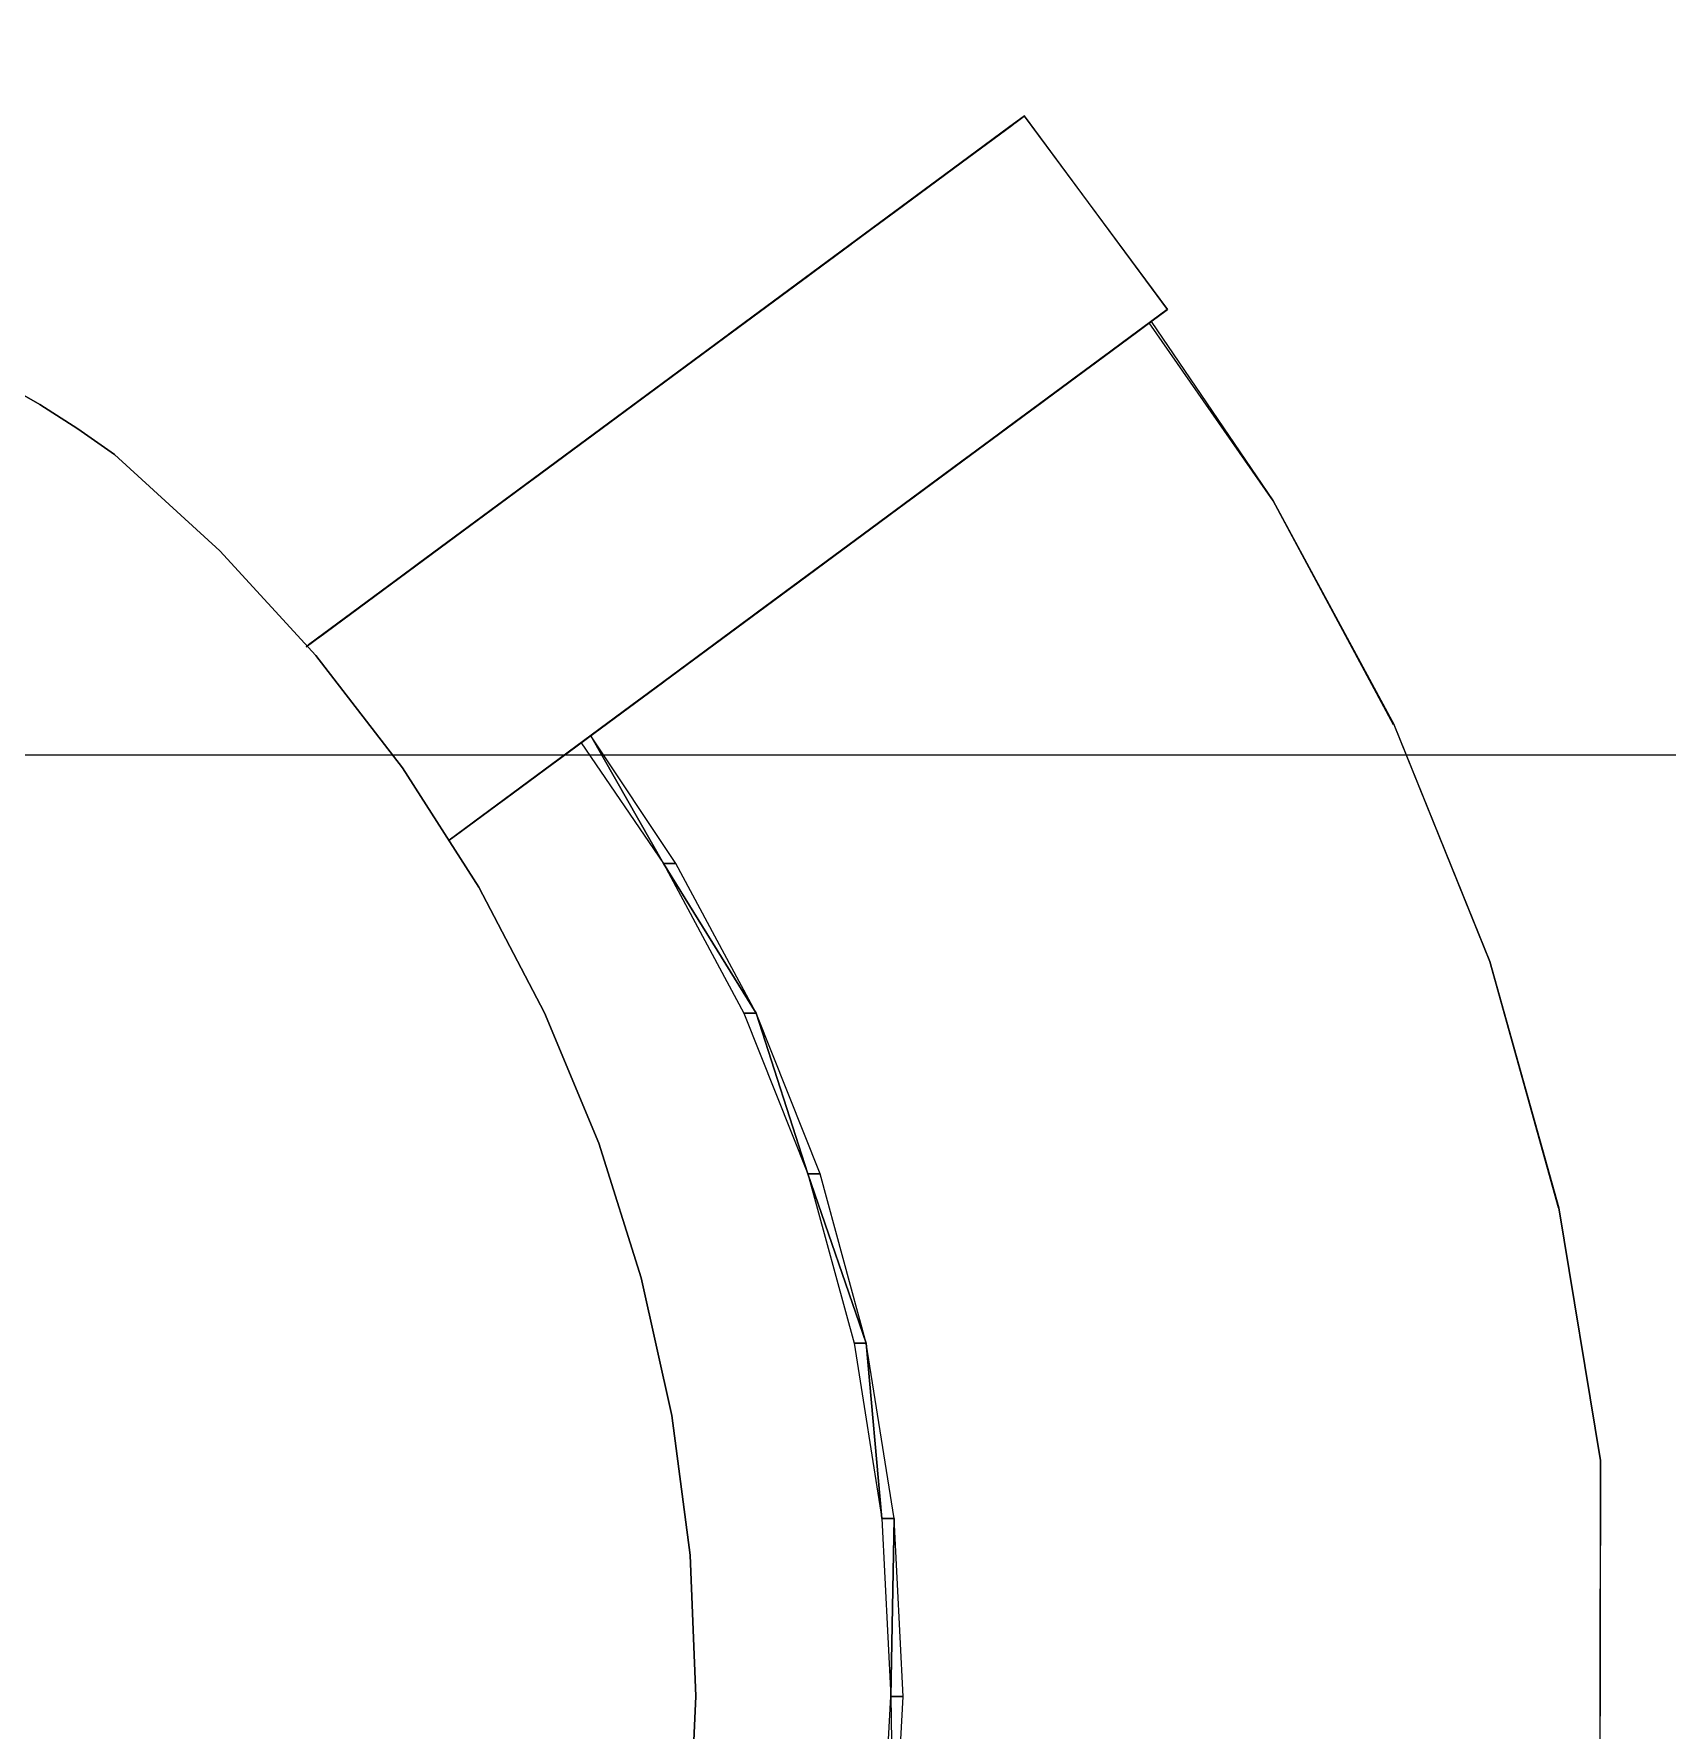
# Model space of a CAD drawing. Extents: x -566 to 72611, y -487 to 32334.
# Drawn here: x 59.78 to 67.43, y 100.57 to 108.52 of the extents above; entities that cross this region are included whole.
import ezdxf

# ---------------------------------------------------------------- set-up
doc = ezdxf.new("R2010")
doc.units = 0
doc.header["$LTSCALE"] = 0.5
doc.header["$MEASUREMENT"] = 0
doc.layers.add('floor', color=7, linetype='CONTINUOUS', lineweight=5, true_color=0xcfcfcf)
doc.layers.add('layout', color=7, linetype='CONTINUOUS', lineweight=5, true_color=0xcfcfcf)

msp = doc.modelspace()

# ---------------------------------------------------------------- hatches: boundary and pattern name
at = {"layer": 'floor'}
h = msp.add_hatch(dxfattribs=at)
h.set_pattern_fill('ANSI37', color=256, scale=100, angle=45)
h.set_pattern_definition([(90, (243.028, 267.632), (-12.5, 9e-16), []), (180, (243.028, 267.632), (-9e-16, -12.5), [])])
h.paths.add_polyline_path([(253.46925, 349.5), (154.11744, 349.5), (154.11744, 348.5), (101.14781, 348.5), (101.14781, 349.5), (0, 349.5), (0, 344.5), (36, 344.5, -0.338357), (0, 308.66941), (0, 308.5), (0, 173.75), (253.46925, 173.75)])
h.paths.add_polyline_path([(36, 344.5), (0, 344.5), (0, 308.66941, 0.338357)], flags=17)
h.paths.add_polyline_path([(253.46925, 173.75), (0, 173.75), (0, 173.74997), (0, 169.75), (253.46925, 169.75)])
h.paths.add_polyline_path([(253.46925, 169.75), (0, 169.75), (0, 149.21137), (36, 149.21137, -0.338357), (0, 113.38078), (0, 113.21137), (0, 29.94998), (0, -5), (253.46925, -5)])
h.paths.add_polyline_path([(36, 149.21137), (0, 149.21137), (0, 113.38078, 0.338357)], flags=17)
h.paths.add_polyline_path([(575.25, 169.75), (510, 169.75), (474.75, 169.75), (327.5, 169.75), (285.46925, 169.75), (285.46925, 165.75), (253.46925, 165.75), (253.46925, -5), (263.99725, -5), (263.99725, 95.99051), (287, 95.99051), (287, 97.5), (292, 97.5), (292, -5), (341.25, -5), (341.25, 13.02988), (341.25012, 15.02988), (346.24839, 15.02988, 0.3610852), (374.08728, 41.24999), (346.25012, 41.24999), (346.25012, 42.99999), (341.25, 42.99999), (341.25, 44.99999), (341.25, 97.5), (357.75, 97.5), (405.75, 97.5), (575.25, 97.5)])

# ---------------------------------------------------------------- linework, layer by layer
at = {"layer": 'layout'}
for points in [[(64.42255, 108.1314, 72.59648), (64.42255, 108.1314, 72.59648), (64.34857, 108.07676, 72.37704), (63.59715, 107.52131, 72.38062)], [(63.66942, 107.57473, 72.5155), (63.66942, 107.57473, 72.5155), (64.42255, 108.1314, 72.59648), (63.59715, 107.52131, 72.38062)], [(63.74365, 107.62968, 72.6489), (63.74365, 107.62968, 72.6489), (64.42255, 108.1314, 72.59648), (63.66942, 107.57473, 72.5155)], [(64.42157, 108.13061, 72.63659), (64.42157, 108.13061, 72.63659), (64.42255, 108.1314, 72.59648), (63.74365, 107.62968, 72.6489)], [(64.4168, 108.1272, 72.67633), (64.4168, 108.1272, 72.67633), (64.42157, 108.13061, 72.63659), (63.74365, 107.62968, 72.6489)], [(63.81995, 107.68602, 72.78078), (63.81995, 107.68602, 72.78078), (64.4168, 108.1272, 72.67633), (63.74365, 107.62968, 72.6489)], [(64.40848, 108.12106, 72.71526), (64.40848, 108.12106, 72.71526), (64.4168, 108.1272, 72.67633), (63.81995, 107.68602, 72.78078)], [(64.39662, 108.1123, 72.75291), (64.39662, 108.1123, 72.75291), (64.40848, 108.12106, 72.71526), (63.81995, 107.68602, 72.78078)], [(64.38146, 108.10104, 72.78886), (64.38146, 108.10104, 72.78886), (64.39662, 108.1123, 72.75291), (63.81995, 107.68602, 72.78078)], [(64.42255, 108.1314, 72.59648), (64.42255, 108.1314, 72.59648), (64.42157, 108.13061, 72.63659), (65.0922, 107.22518, 72.59648)], [(64.34857, 108.07676, 72.37704), (64.34857, 108.07676, 72.37704), (64.27703, 108.02383, 72.15659), (63.52684, 107.46935, 72.2443)], [(63.59715, 107.52131, 72.38062), (63.59715, 107.52131, 72.38062), (64.34857, 108.07676, 72.37704), (63.52684, 107.46935, 72.2443)], [(63.84184, 107.70214, 72.81432), (63.84184, 107.70214, 72.81432), (64.38146, 108.10104, 72.78886), (63.81995, 107.68602, 72.78078)], [(64.36299, 108.08735, 72.82268), (64.36299, 108.08735, 72.82268), (64.38146, 108.10104, 72.78886), (63.84184, 107.70214, 72.81432)], [(63.86629, 107.72033, 72.84523), (63.86629, 107.72033, 72.84523), (64.36299, 108.08735, 72.82268), (63.84184, 107.70214, 72.81432)], [(64.34147, 108.07147, 72.85397), (64.34147, 108.07147, 72.85397), (64.36299, 108.08735, 72.82268), (63.86629, 107.72033, 72.84523)], [(63.89332, 107.74023, 72.87322), (63.89332, 107.74023, 72.87322), (64.34147, 108.07147, 72.85397), (63.86629, 107.72033, 72.84523)], [(64.31726, 108.05358, 72.88239), (64.31726, 108.05358, 72.88239), (64.34147, 108.07147, 72.85397), (63.89332, 107.74023, 72.87322)], [(63.92254, 107.76183, 72.89803), (63.92254, 107.76183, 72.89803), (64.31726, 108.05358, 72.88239), (63.89332, 107.74023, 72.87322)], [(64.29061, 108.03387, 72.9076), (64.29061, 108.03387, 72.9076), (64.31726, 108.05358, 72.88239), (63.92254, 107.76183, 72.89803)], [(63.9536, 107.78477, 72.91943), (63.9536, 107.78477, 72.91943), (64.29061, 108.03387, 72.9076), (63.92254, 107.76183, 72.89803)], [(64.26175, 108.01251, 72.92931), (64.26175, 108.01251, 72.92931), (64.29061, 108.03387, 72.9076), (63.9536, 107.78477, 72.91943)], [(64.2077, 107.9726, 71.93513), (64.2077, 107.9726, 71.93513), (64.14057, 107.92301, 71.71272), (63.32814, 107.32253, 71.82712)], [(63.39234, 107.36999, 71.96751), (63.39234, 107.36999, 71.96751), (64.2077, 107.9726, 71.93513), (63.32814, 107.32253, 71.82712)], [(64.27703, 108.02383, 72.15659), (64.27703, 108.02383, 72.15659), (64.2077, 107.9726, 71.93513), (63.39234, 107.36999, 71.96751)], [(63.39234, 107.36999, 71.96751), (63.39234, 107.36999, 71.96751), (64.27703, 108.02383, 72.15659), (63.45849, 107.41891, 72.10658)], [(63.52684, 107.46935, 72.2443), (63.52684, 107.46935, 72.2443), (64.27703, 108.02383, 72.15659), (63.45849, 107.41891, 72.10658)], [(63.98625, 107.80899, 72.93721), (63.98625, 107.80899, 72.93721), (64.26175, 108.01251, 72.92931), (63.9536, 107.78477, 72.91943)], [(64.2434, 107.999, 72.93999), (64.2434, 107.999, 72.93999), (64.26175, 108.01251, 72.92931), (63.98625, 107.80899, 72.93721)], [(64.02037, 107.83411, 72.95121), (64.02037, 107.83411, 72.95121), (64.2434, 107.999, 72.93999), (63.98625, 107.80899, 72.93721)], [(64.19889, 107.96609, 72.96123), (64.19889, 107.96609, 72.96123), (64.2434, 107.999, 72.93999), (64.02037, 107.83411, 72.95121)], [(64.05534, 107.86003, 72.96131), (64.05534, 107.86003, 72.96131), (64.19889, 107.96609, 72.96123), (64.02037, 107.83411, 72.95121)], [(64.16319, 107.93968, 72.96735), (64.16319, 107.93968, 72.96735), (64.19889, 107.96609, 72.96123), (64.05534, 107.86003, 72.96131)], [(64.07588, 107.87518, 71.48937), (64.07588, 107.87518, 71.48937), (64.0134, 107.829, 71.26513), (63.14826, 107.18959, 71.39848)], [(63.2061, 107.23236, 71.54256), (63.2061, 107.23236, 71.54256), (64.07588, 107.87518, 71.48937), (63.14826, 107.18959, 71.39848)], [(64.14057, 107.92301, 71.71272), (64.14057, 107.92301, 71.71272), (64.07588, 107.87518, 71.48937), (63.2061, 107.23236, 71.54256)], [(63.26602, 107.27666, 71.68546), (63.26602, 107.27666, 71.68546), (64.14057, 107.92301, 71.71272), (63.2061, 107.23236, 71.54256)], [(63.32814, 107.32253, 71.82712), (63.32814, 107.32253, 71.82712), (64.14057, 107.92301, 71.71272), (63.26602, 107.27666, 71.68546)], [(64.09104, 107.88638, 72.96739), (64.09104, 107.88638, 72.96739), (64.16319, 107.93968, 72.96735), (64.05534, 107.86003, 72.96131)], [(64.12712, 107.91303, 72.96942), (64.12712, 107.91303, 72.96942), (64.16319, 107.93968, 72.96735), (64.09104, 107.88638, 72.96739)], [(64.0134, 107.829, 71.26513), (64.0134, 107.829, 71.26513), (63.95323, 107.78459, 71.04002), (63.03895, 107.10885, 71.10691)], [(63.0925, 107.1484, 71.25325), (63.0925, 107.1484, 71.25325), (64.0134, 107.829, 71.26513), (63.03895, 107.10885, 71.10691)], [(63.14826, 107.18959, 71.39848), (63.14826, 107.18959, 71.39848), (64.0134, 107.829, 71.26513), (63.0925, 107.1484, 71.25325)], [(63.89552, 107.74187, 70.81409), (63.89552, 107.74187, 70.81409), (63.84, 107.70086, 70.58736), (62.92461, 107.02427, 70.62846)], [(62.9805, 107.06565, 70.8681), (62.9805, 107.06565, 70.8681), (63.89552, 107.74187, 70.81409), (62.92461, 107.02427, 70.62846)], [(63.95323, 107.78459, 71.04002), (63.95323, 107.78459, 71.04002), (63.89552, 107.74187, 70.81409), (62.9805, 107.06565, 70.8681)], [(63.03895, 107.10885, 71.10691), (63.03895, 107.10885, 71.10691), (63.95323, 107.78459, 71.04002), (62.9805, 107.06565, 70.8681)], [(63.78693, 107.66156, 70.35986), (63.78693, 107.66156, 70.35986), (63.73582, 107.62384, 70.13046), (62.82813, 106.95296, 70.18851)], [(62.8713, 106.98491, 70.38914), (62.8713, 106.98491, 70.38914), (63.78693, 107.66156, 70.35986), (62.82813, 106.95296, 70.18851)], [(63.84, 107.70086, 70.58736), (63.84, 107.70086, 70.58736), (63.78693, 107.66156, 70.35986), (62.8713, 106.98491, 70.38914)], [(62.92461, 107.02427, 70.62846), (62.92461, 107.02427, 70.62846), (63.84, 107.70086, 70.58736), (62.8713, 106.98491, 70.38914)], [(63.65194, 107.5619, 69.73877), (63.65194, 107.5619, 69.73877), (63.61073, 107.53141, 69.54211), (62.70231, 106.85999, 69.58891)], [(62.74364, 106.8906, 69.78893), (62.74364, 106.8906, 69.78893), (63.65194, 107.5619, 69.73877), (62.70231, 106.85999, 69.58891)], [(63.69376, 107.59274, 69.93528), (63.69376, 107.59274, 69.93528), (63.65194, 107.5619, 69.73877), (62.74364, 106.8906, 69.78893)], [(62.78558, 106.92157, 69.9888), (62.78558, 106.92157, 69.9888), (63.69376, 107.59274, 69.93528), (62.74364, 106.8906, 69.78893)], [(63.73582, 107.62384, 70.13046), (63.73582, 107.62384, 70.13046), (63.69376, 107.59274, 69.93528), (62.78558, 106.92157, 69.9888)], [(62.82813, 106.95296, 70.18851), (62.82813, 106.95296, 70.18851), (63.73582, 107.62384, 70.13046), (62.78558, 106.92157, 69.9888)], [(63.57001, 107.50129, 69.34529), (63.57001, 107.50129, 69.34529), (63.52978, 107.4716, 69.14833), (62.62111, 106.8, 69.18842)], [(62.66147, 106.82981, 69.38874), (62.66147, 106.82981, 69.38874), (63.57001, 107.50129, 69.34529), (62.62111, 106.8, 69.18842)], [(63.61073, 107.53141, 69.54211), (63.61073, 107.53141, 69.54211), (63.57001, 107.50129, 69.34529), (62.66147, 106.82981, 69.38874)], [(62.70231, 106.85999, 69.58891), (62.70231, 106.85999, 69.58891), (63.61073, 107.53141, 69.54211), (62.66147, 106.82981, 69.38874)], [(63.45103, 107.41337, 68.75396), (63.45103, 107.41337, 68.75396), (63.41239, 107.38484, 68.55656), (62.50348, 106.71305, 68.58656)], [(62.54212, 106.74165, 68.78733), (62.54212, 106.74165, 68.78733), (63.45103, 107.41337, 68.75396), (62.50348, 106.71305, 68.58656)], [(62.60901, 106.79106, 43.07053), (62.60901, 106.79106, 43.07053), (62.52916, 106.73204, 43.59907), (63.48771, 107.44051, 43.25198)], [(63.40774, 107.38137, 43.78164), (63.40774, 107.38137, 43.78164), (63.48771, 107.44051, 43.25198), (62.52916, 106.73204, 43.59907)], [(63.49016, 107.44228, 68.95122), (63.49016, 107.44228, 68.95122), (63.45103, 107.41337, 68.75396), (62.54212, 106.74165, 68.78733)], [(62.58137, 106.77061, 68.98795), (62.58137, 106.77061, 68.98795), (63.49016, 107.44228, 68.95122), (62.54212, 106.74165, 68.78733)], [(63.52978, 107.4716, 69.14833), (63.52978, 107.4716, 69.14833), (63.49016, 107.44228, 68.95122), (62.58137, 106.77061, 68.98795)], [(62.62111, 106.8, 69.18842), (62.62111, 106.8, 69.18842), (63.52978, 107.4716, 69.14833), (62.58137, 106.77061, 68.98795)], [(62.36653, 106.61187, 44.65444), (62.36653, 106.61187, 44.65444), (63.32655, 107.32138, 44.31168), (62.44833, 106.67229, 44.12686)], [(63.2445, 107.26072, 44.84151), (63.2445, 107.26072, 44.84151), (63.32655, 107.32138, 44.31168), (62.36653, 106.61187, 44.65444)], [(63.33682, 107.32898, 68.16134), (63.33682, 107.32898, 68.16134), (63.29989, 107.3016, 67.96352), (62.39074, 106.62976, 67.98383)], [(62.42779, 106.65708, 68.18462), (62.42779, 106.65708, 68.18462), (63.33682, 107.32898, 68.16134), (62.39074, 106.62976, 67.98383)], [(63.37436, 107.35667, 68.35902), (63.37436, 107.35667, 68.35902), (63.33682, 107.32898, 68.16134), (62.42779, 106.65708, 68.18462)], [(62.46533, 106.68488, 68.38567), (62.46533, 106.68488, 68.38567), (63.37436, 107.35667, 68.35902), (62.42779, 106.65708, 68.18462)], [(62.44833, 106.67229, 44.12686), (62.44833, 106.67229, 44.12686), (63.40774, 107.38137, 43.78164), (62.52916, 106.73204, 43.59907)], [(63.32655, 107.32138, 44.31168), (63.32655, 107.32138, 44.31168), (63.40774, 107.38137, 43.78164), (62.44833, 106.67229, 44.12686)], [(63.41239, 107.38484, 68.55656), (63.41239, 107.38484, 68.55656), (63.37436, 107.35667, 68.35902), (62.46533, 106.68488, 68.38567)], [(62.50348, 106.71305, 68.58656), (62.50348, 106.71305, 68.58656), (63.41239, 107.38484, 68.55656), (62.46533, 106.68488, 68.38567)], [(63.26333, 107.27465, 67.76514), (63.26333, 107.27465, 67.76514), (63.06903, 107.13106, 66.7021), (62.19631, 106.4861, 66.91998)], [(62.39074, 106.62976, 67.98383), (62.39074, 106.62976, 67.98383), (63.26333, 107.27465, 67.76514), (62.19631, 106.4861, 66.91998)], [(62.28387, 106.55072, 45.18182), (62.28387, 106.55072, 45.18182), (63.2445, 107.26072, 44.84151), (62.36653, 106.61187, 44.65444)], [(63.16135, 107.19926, 45.37113), (63.16135, 107.19926, 45.37113), (63.2445, 107.26072, 44.84151), (62.28387, 106.55072, 45.18182)], [(63.29989, 107.3016, 67.96352), (63.29989, 107.3016, 67.96352), (63.26333, 107.27465, 67.76514), (62.39074, 106.62976, 67.98383)], [(63.06903, 107.13106, 66.7021), (63.06903, 107.13106, 66.7021), (63.26333, 107.27465, 67.76514), (62.50165, 106.71172, 63.59694)], [(62.2001, 106.48878, 45.70898), (62.2001, 106.48878, 45.70898), (63.16135, 107.19926, 45.37113), (62.28387, 106.55072, 45.18182)], [(63.07722, 107.13714, 45.90054), (63.07722, 107.13714, 45.90054), (63.16135, 107.19926, 45.37113), (62.2001, 106.48878, 45.70898)], [(65.01834, 107.17061, 72.37704), (65.01834, 107.17061, 72.37704), (64.1965, 106.56319, 72.2443), (64.94669, 107.11767, 72.15659)], [(64.26681, 106.61516, 72.38062), (64.26681, 106.61516, 72.38062), (64.1965, 106.56319, 72.2443), (65.01834, 107.17061, 72.37704)], [(65.0922, 107.22518, 72.59648), (65.0922, 107.22518, 72.59648), (64.26681, 106.61516, 72.38062), (65.01834, 107.17061, 72.37704)], [(64.33908, 106.66858, 72.5155), (64.33908, 106.66858, 72.5155), (64.26681, 106.61516, 72.38062), (65.0922, 107.22518, 72.59648)], [(64.41342, 106.72346, 72.6489), (64.41342, 106.72346, 72.6489), (64.33908, 106.66858, 72.5155), (65.0922, 107.22518, 72.59648)], [(65.09122, 107.22445, 72.63659), (65.09122, 107.22445, 72.63659), (64.41342, 106.72346, 72.6489), (65.0922, 107.22518, 72.59648)], [(65.08657, 107.22098, 72.67633), (65.08657, 107.22098, 72.67633), (64.41342, 106.72346, 72.6489), (65.09122, 107.22445, 72.63659)], [(64.4896, 106.7798, 72.78078), (64.4896, 106.7798, 72.78078), (64.41342, 106.72346, 72.6489), (65.08657, 107.22098, 72.67633)], [(65.07826, 107.21484, 72.71526), (65.07826, 107.21484, 72.71526), (64.4896, 106.7798, 72.78078), (65.08657, 107.22098, 72.67633)], [(65.0664, 107.20608, 72.75291), (65.0664, 107.20608, 72.75291), (64.4896, 106.7798, 72.78078), (65.07826, 107.21484, 72.71526)], [(65.05124, 107.19482, 72.78886), (65.05124, 107.19482, 72.78886), (64.4896, 106.7798, 72.78078), (65.0664, 107.20608, 72.75291)], [(64.51149, 106.79599, 72.81432), (64.51149, 106.79599, 72.81432), (64.4896, 106.7798, 72.78078), (65.05124, 107.19482, 72.78886)], [(65.03277, 107.18119, 72.82268), (65.03277, 107.18119, 72.82268), (64.51149, 106.79599, 72.81432), (65.05124, 107.19482, 72.78886)], [(64.53607, 106.81412, 72.84523), (64.53607, 106.81412, 72.84523), (64.51149, 106.79599, 72.81432), (65.03277, 107.18119, 72.82268)], [(65.01125, 107.16531, 72.85397), (65.01125, 107.16531, 72.85397), (64.53607, 106.81412, 72.84523), (65.03277, 107.18119, 72.82268)], [(64.56309, 106.83407, 72.87322), (64.56309, 106.83407, 72.87322), (64.53607, 106.81412, 72.84523), (65.01125, 107.16531, 72.85397)], [(64.98704, 107.14742, 72.88239), (64.98704, 107.14742, 72.88239), (64.56309, 106.83407, 72.87322), (65.01125, 107.16531, 72.85397)], [(65.00714, 107.16227, 72.8539), (65.00714, 107.16227, 72.8539), (65.01578, 107.16866, 72.88125), (65.58744, 106.32877, 72.52441)], [(63.06903, 107.13106, 66.7021), (63.06903, 107.13106, 66.7021), (62.50165, 106.71172, 63.59694), (61.62575, 106.06433, 63.79696)], [(62.19631, 106.4861, 66.91998), (62.19631, 106.4861, 66.91998), (63.06903, 107.13106, 66.7021), (61.62575, 106.06433, 63.79696)], [(62.11536, 106.42617, 46.23592), (62.11536, 106.42617, 46.23592), (63.07722, 107.13714, 45.90054), (62.2001, 106.48878, 45.70898)], [(62.99211, 107.07423, 46.42973), (62.99211, 107.07423, 46.42973), (63.07722, 107.13714, 45.90054), (62.11536, 106.42617, 46.23592)], [(64.94669, 107.11767, 72.15659), (64.94669, 107.11767, 72.15659), (64.06211, 106.46377, 71.96751), (64.87735, 107.06638, 71.93513)], [(64.12827, 106.51275, 72.10658), (64.12827, 106.51275, 72.10658), (64.06211, 106.46377, 71.96751), (64.94669, 107.11767, 72.15659)], [(64.1965, 106.56319, 72.2443), (64.1965, 106.56319, 72.2443), (64.12827, 106.51275, 72.10658), (64.94669, 107.11767, 72.15659)], [(64.5922, 106.85561, 72.89803), (64.5922, 106.85561, 72.89803), (64.56309, 106.83407, 72.87322), (64.98704, 107.14742, 72.88239)], [(64.96026, 107.12765, 72.9076), (64.96026, 107.12765, 72.9076), (64.5922, 106.85561, 72.89803), (64.98704, 107.14742, 72.88239)], [(64.62338, 106.87861, 72.91943), (64.62338, 106.87861, 72.91943), (64.5922, 106.85561, 72.89803), (64.96026, 107.12765, 72.9076)], [(64.9314, 107.10635, 72.92931), (64.9314, 107.10635, 72.92931), (64.62338, 106.87861, 72.91943), (64.96026, 107.12765, 72.9076)], [(64.65603, 106.90277, 72.93721), (64.65603, 106.90277, 72.93721), (64.62338, 106.87861, 72.91943), (64.9314, 107.10635, 72.92931)], [(64.91318, 107.09285, 72.93999), (64.91318, 107.09285, 72.93999), (64.65603, 106.90277, 72.93721), (64.9314, 107.10635, 72.92931)], [(64.69002, 106.92796, 72.95121), (64.69002, 106.92796, 72.95121), (64.65603, 106.90277, 72.93721), (64.91318, 107.09285, 72.93999)], [(64.86855, 107.05987, 72.96123), (64.86855, 107.05987, 72.96123), (64.69002, 106.92796, 72.95121), (64.91318, 107.09285, 72.93999)], [(64.91318, 107.09285, 72.93999), (64.91318, 107.09285, 72.93999), (64.90071, 107.08366, 72.94725), (64.86855, 107.05987, 72.96123)], [(61.94283, 106.2987, 47.28915), (61.94283, 106.2987, 47.28915), (62.90603, 107.01058, 46.9587), (62.02965, 106.36283, 46.76264)], [(62.81896, 106.94621, 47.48745), (62.81896, 106.94621, 47.48745), (62.90603, 107.01058, 46.9587), (61.94283, 106.2987, 47.28915)], [(62.02965, 106.36283, 46.76264), (62.02965, 106.36283, 46.76264), (62.99211, 107.07423, 46.42973), (62.11536, 106.42617, 46.23592)], [(62.90603, 107.01058, 46.9587), (62.90603, 107.01058, 46.9587), (62.99211, 107.07423, 46.42973), (62.02965, 106.36283, 46.76264)], [(64.81034, 107.01685, 71.71272), (64.81034, 107.01685, 71.71272), (63.87588, 106.32614, 71.54256), (64.74554, 106.96897, 71.48937)], [(63.9358, 106.3705, 71.68546), (63.9358, 106.3705, 71.68546), (63.87588, 106.32614, 71.54256), (64.81034, 107.01685, 71.71272)], [(63.99791, 106.41638, 71.82712), (63.99791, 106.41638, 71.82712), (63.9358, 106.3705, 71.68546), (64.81034, 107.01685, 71.71272)], [(64.87735, 107.06638, 71.93513), (64.87735, 107.06638, 71.93513), (63.99791, 106.41638, 71.82712), (64.81034, 107.01685, 71.71272)], [(64.06211, 106.46377, 71.96751), (64.06211, 106.46377, 71.96751), (63.99791, 106.41638, 71.82712), (64.87735, 107.06638, 71.93513)], [(64.72511, 106.95382, 72.96131), (64.72511, 106.95382, 72.96131), (64.69002, 106.92796, 72.95121), (64.86855, 107.05987, 72.96123)], [(64.83284, 107.03346, 72.96735), (64.83284, 107.03346, 72.96735), (64.72511, 106.95382, 72.96131), (64.86855, 107.05987, 72.96123)], [(64.76082, 106.98022, 72.96739), (64.76082, 106.98022, 72.96739), (64.72511, 106.95382, 72.96131), (64.83284, 107.03346, 72.96735)], [(64.79689, 107.00687, 72.96942), (64.79689, 107.00687, 72.96942), (64.76082, 106.98022, 72.96739), (64.83284, 107.03346, 72.96735)], [(61.85515, 106.2339, 47.81543), (61.85515, 106.2339, 47.81543), (62.81896, 106.94621, 47.48745), (61.94283, 106.2987, 47.28915)], [(62.73092, 106.88111, 48.01598), (62.73092, 106.88111, 48.01598), (62.81896, 106.94621, 47.48745), (61.85515, 106.2339, 47.81543)], [(64.68317, 106.92285, 71.26513), (64.68317, 106.92285, 71.26513), (63.70872, 106.20263, 71.10691), (64.62301, 106.87837, 71.04002)], [(63.76228, 106.24224, 71.25325), (63.76228, 106.24224, 71.25325), (63.70872, 106.20263, 71.10691), (64.68317, 106.92285, 71.26513)], [(63.81804, 106.28343, 71.39848), (63.81804, 106.28343, 71.39848), (63.76228, 106.24224, 71.25325), (64.68317, 106.92285, 71.26513)], [(64.74554, 106.96897, 71.48937), (64.74554, 106.96897, 71.48937), (63.81804, 106.28343, 71.39848), (64.68317, 106.92285, 71.26513)], [(63.87588, 106.32614, 71.54256), (63.87588, 106.32614, 71.54256), (63.81804, 106.28343, 71.39848), (64.74554, 106.96897, 71.48937)], [(59.62973, 106.885, 59.43378), (59.62973, 106.885, 59.43378), (59.62973, 106.885, 60.56059), (59.8121, 106.77941, 59.43378)], [(59.8121, 106.77941, 60.56059), (59.8121, 106.77941, 60.56059), (59.8121, 106.77941, 59.43378), (59.62973, 106.885, 60.56059)], [(61.7665, 106.16837, 48.34149), (61.7665, 106.16837, 48.34149), (62.73092, 106.88111, 48.01598), (61.85515, 106.2339, 47.81543)], [(62.64178, 106.81533, 48.54427), (62.64178, 106.81533, 48.54427), (62.73092, 106.88111, 48.01598), (61.7665, 106.16837, 48.34149)], [(64.62301, 106.87837, 71.04002), (64.62301, 106.87837, 71.04002), (63.65027, 106.15949, 70.8681), (64.56517, 106.83566, 70.81409)], [(63.70872, 106.20263, 71.10691), (63.70872, 106.20263, 71.10691), (63.65027, 106.15949, 70.8681), (64.62301, 106.87837, 71.04002)], [(59.8121, 106.77941, 59.43378), (59.8121, 106.77941, 59.43378), (59.8121, 106.77941, 60.56059), (59.98957, 106.66633, 59.43378)], [(59.98957, 106.66633, 60.56059), (59.98957, 106.66633, 60.56059), (59.98957, 106.66633, 59.43378), (59.8121, 106.77941, 60.56059)], [(61.67687, 106.10211, 48.86732), (61.67687, 106.10211, 48.86732), (62.64178, 106.81533, 48.54427), (61.7665, 106.16837, 48.34149)], [(62.55178, 106.74877, 49.07234), (62.55178, 106.74877, 49.07234), (62.64178, 106.81533, 48.54427), (61.67687, 106.10211, 48.86732)], [(64.50978, 106.79465, 70.58736), (64.50978, 106.79465, 70.58736), (63.54108, 106.07875, 70.38914), (64.45659, 106.7554, 70.35986)], [(63.59427, 106.11812, 70.62846), (63.59427, 106.11812, 70.62846), (63.54108, 106.07875, 70.38914), (64.50978, 106.79465, 70.58736)], [(64.56517, 106.83566, 70.81409), (64.56517, 106.83566, 70.81409), (63.59427, 106.11812, 70.62846), (64.50978, 106.79465, 70.58736)], [(63.65027, 106.15949, 70.8681), (63.65027, 106.15949, 70.8681), (63.59427, 106.11812, 70.62846), (64.56517, 106.83566, 70.81409)], [(62.50165, 106.71172, 63.59694), (62.50165, 106.71172, 63.59694), (61.95334, 106.30643, 59.98083), (61.07036, 105.65387, 60.13506)], [(61.62575, 106.06433, 63.79696), (61.62575, 106.06433, 63.79696), (62.50165, 106.71172, 63.59694), (61.07036, 105.65387, 60.13506)], [(61.49284, 105.96619, 49.94846), (61.49284, 105.96619, 49.94846), (62.46105, 106.68172, 49.59822), (61.58589, 106.03488, 49.39472)], [(62.36958, 106.61412, 50.14287), (62.36958, 106.61412, 50.14287), (62.46105, 106.68172, 49.59822), (61.49284, 105.96619, 49.94846)], [(61.58589, 106.03488, 49.39472), (61.58589, 106.03488, 49.39472), (62.55178, 106.74877, 49.07234), (61.67687, 106.10211, 48.86732)], [(62.46105, 106.68172, 49.59822), (62.46105, 106.68172, 49.59822), (62.55178, 106.74877, 49.07234), (61.58589, 106.03488, 49.39472)], [(64.36353, 106.68659, 69.93527), (64.36353, 106.68659, 69.93527), (63.41342, 105.98438, 69.78893), (64.32171, 106.65568, 69.73877)], [(63.45536, 106.01541, 69.9888), (63.45536, 106.01541, 69.9888), (63.41342, 105.98438, 69.78893), (64.36353, 106.68659, 69.93527)], [(64.4056, 106.71768, 70.13046), (64.4056, 106.71768, 70.13046), (63.45536, 106.01541, 69.9888), (64.36353, 106.68659, 69.93527)], [(63.49779, 106.04681, 70.18851), (63.49779, 106.04681, 70.18851), (63.45536, 106.01541, 69.9888), (64.4056, 106.71768, 70.13046)], [(64.45659, 106.7554, 70.35986), (64.45659, 106.7554, 70.35986), (63.49779, 106.04681, 70.18851), (64.4056, 106.71768, 70.13046)], [(63.54108, 106.07875, 70.38914), (63.54108, 106.07875, 70.38914), (63.49779, 106.04681, 70.18851), (64.45659, 106.7554, 70.35986)], [(59.98957, 106.66633, 59.43378), (59.98957, 106.66633, 59.43378), (59.98957, 106.66633, 60.56059), (60.16202, 106.54587, 59.43378)], [(60.16202, 106.54587, 60.56059), (60.16202, 106.54587, 60.56059), (60.16202, 106.54587, 59.43378), (59.98957, 106.66633, 60.56059)], [(61.40565, 105.90163, 50.50533), (61.40565, 105.90163, 50.50533), (62.36958, 106.61412, 50.14287), (61.49284, 105.96619, 49.94846)], [(62.28436, 106.55115, 50.68686), (62.28436, 106.55115, 50.68686), (62.36958, 106.61412, 50.14287), (61.40565, 105.90163, 50.50533)], [(62.19631, 106.4861, 66.91998), (62.19631, 106.4861, 66.91998), (61.62575, 106.06433, 63.79696), (62.39074, 106.62976, 67.98383)], [(64.2805, 106.62519, 69.54211), (64.2805, 106.62519, 69.54211), (63.33124, 105.9236, 69.38874), (64.23966, 106.59508, 69.34529)], [(63.37209, 105.95384, 69.58891), (63.37209, 105.95384, 69.58891), (63.33124, 105.9236, 69.38874), (64.2805, 106.62519, 69.54211)], [(64.32171, 106.65568, 69.73877), (64.32171, 106.65568, 69.73877), (63.37209, 105.95384, 69.58891), (64.2805, 106.62519, 69.54211)], [(63.41342, 105.98438, 69.78893), (63.41342, 105.98438, 69.78893), (63.37209, 105.95384, 69.58891), (64.32171, 106.65568, 69.73877)], [(60.16202, 106.54587, 59.43378), (60.16202, 106.54587, 59.43378), (60.16202, 106.54587, 60.56059), (60.65402, 106.09545, 59.43378)], [(60.65402, 106.09545, 60.56059), (60.65402, 106.09545, 60.56059), (60.65402, 106.09545, 59.43378), (60.16202, 106.54587, 60.56059)], [(61.32433, 105.84158, 51.06343), (61.32433, 105.84158, 51.06343), (62.28436, 106.55115, 50.68686), (61.40565, 105.90163, 50.50533)], [(62.205, 106.49243, 51.23205), (62.205, 106.49243, 51.23205), (62.28436, 106.55115, 50.68686), (61.32433, 105.84158, 51.06343)], [(63.27879, 105.8849, 43.07053), (63.27879, 105.8849, 43.07053), (64.15749, 106.53435, 43.25198), (63.19881, 105.82582, 43.59907)], [(64.07752, 106.47515, 43.78164), (64.07752, 106.47515, 43.78164), (63.19881, 105.82582, 43.59907), (64.15749, 106.53435, 43.25198)], [(64.15981, 106.53606, 68.95122), (64.15981, 106.53606, 68.95122), (63.2119, 105.83543, 68.78733), (64.12068, 106.50716, 68.75396)], [(63.25115, 105.86446, 68.98795), (63.25115, 105.86446, 68.98795), (63.2119, 105.83543, 68.78733), (64.15981, 106.53606, 68.95122)], [(64.19955, 106.56538, 69.14833), (64.19955, 106.56538, 69.14833), (63.25115, 105.86446, 68.98795), (64.15981, 106.53606, 68.95122)], [(63.29089, 105.89384, 69.18842), (63.29089, 105.89384, 69.18842), (63.25115, 105.86446, 68.98795), (64.19955, 106.56538, 69.14833)], [(64.23966, 106.59508, 69.34529), (64.23966, 106.59508, 69.34529), (63.29089, 105.89384, 69.18842), (64.19955, 106.56538, 69.14833)], [(63.33124, 105.9236, 69.38874), (63.33124, 105.9236, 69.38874), (63.29089, 105.89384, 69.18842), (64.23966, 106.59508, 69.34529)], [(61.24901, 105.78591, 51.62269), (61.24901, 105.78591, 51.62269), (62.205, 106.49243, 51.23205), (61.32433, 105.84158, 51.06343)], [(62.13138, 106.4381, 51.77837), (62.13138, 106.4381, 51.77837), (62.205, 106.49243, 51.23205), (61.24901, 105.78591, 51.62269)], [(64.04414, 106.45051, 68.35902), (64.04414, 106.45051, 68.35902), (63.09744, 105.75092, 68.18462), (64.0066, 106.42277, 68.16134)], [(63.13511, 105.77867, 68.38567), (63.13511, 105.77867, 68.38567), (63.09744, 105.75092, 68.18462), (64.04414, 106.45051, 68.35902)], [(63.11811, 105.76613, 44.12686), (63.11811, 105.76613, 44.12686), (63.19881, 105.82582, 43.59907), (64.07752, 106.47515, 43.78164)], [(63.99633, 106.41522, 44.31168), (63.99633, 106.41522, 44.31168), (63.11811, 105.76613, 44.12686), (64.07752, 106.47515, 43.78164)], [(64.08217, 106.47862, 68.55656), (64.08217, 106.47862, 68.55656), (63.13511, 105.77867, 68.38567), (64.04414, 106.45051, 68.35902)], [(63.17326, 105.8069, 68.58656), (63.17326, 105.8069, 68.58656), (63.13511, 105.77867, 68.38567), (64.08217, 106.47862, 68.55656)], [(64.12068, 106.50716, 68.75396), (64.12068, 106.50716, 68.75396), (63.17326, 105.8069, 68.58656), (64.08217, 106.47862, 68.55656)], [(63.2119, 105.83543, 68.78733), (63.2119, 105.83543, 68.78733), (63.17326, 105.8069, 68.58656), (64.12068, 106.50716, 68.75396)], [(61.11646, 105.68795, 52.7443), (61.11646, 105.68795, 52.7443), (62.06376, 106.38808, 52.32572), (61.1798, 105.73474, 52.183)], [(62.00189, 106.34239, 52.87402), (62.00189, 106.34239, 52.87402), (62.06376, 106.38808, 52.32572), (61.11646, 105.68795, 52.7443)], [(61.1798, 105.73474, 52.183), (61.1798, 105.73474, 52.183), (62.13138, 106.4381, 51.77837), (61.24901, 105.78591, 51.62269)], [(62.06376, 106.38808, 52.32572), (62.06376, 106.38808, 52.32572), (62.13138, 106.4381, 51.77837), (61.1798, 105.73474, 52.183)], [(63.93298, 106.36843, 67.76514), (63.93298, 106.36843, 67.76514), (62.86609, 105.57989, 66.91998), (63.7388, 106.2249, 66.7021)], [(63.06052, 105.7236, 67.98383), (63.06052, 105.7236, 67.98383), (62.86609, 105.57989, 66.91998), (63.93298, 106.36843, 67.76514)], [(63.0363, 105.70571, 44.65444), (63.0363, 105.70571, 44.65444), (63.11811, 105.76613, 44.12686), (63.99633, 106.41522, 44.31168)], [(63.91415, 106.3545, 44.84151), (63.91415, 106.3545, 44.84151), (63.0363, 105.70571, 44.65444), (63.99633, 106.41522, 44.31168)], [(64.0066, 106.42277, 68.16134), (64.0066, 106.42277, 68.16134), (63.06052, 105.7236, 67.98383), (63.96955, 106.39545, 67.96352)], [(63.09744, 105.75092, 68.18462), (63.09744, 105.75092, 68.18462), (63.06052, 105.7236, 67.98383), (64.0066, 106.42277, 68.16134)], [(63.96955, 106.39545, 67.96352), (63.96955, 106.39545, 67.96352), (63.06052, 105.7236, 67.98383), (63.93298, 106.36843, 67.76514)], [(61.05923, 105.64566, 53.30647), (61.05923, 105.64566, 53.30647), (62.00189, 106.34239, 52.87402), (61.11646, 105.68795, 52.7443)], [(61.94601, 106.30108, 53.42318), (61.94601, 106.30108, 53.42318), (62.00189, 106.34239, 52.87402), (61.05923, 105.64566, 53.30647)], [(62.86976, 105.58262, 45.70898), (62.86976, 105.58262, 45.70898), (62.95352, 105.6445, 45.18182), (63.83112, 106.29311, 45.37113)], [(63.747, 106.23092, 45.90054), (63.747, 106.23092, 45.90054), (62.86976, 105.58262, 45.70898), (63.83112, 106.29311, 45.37113)], [(62.95352, 105.6445, 45.18182), (62.95352, 105.6445, 45.18182), (63.0363, 105.70571, 44.65444), (63.91415, 106.3545, 44.84151)], [(63.83112, 106.29311, 45.37113), (63.83112, 106.29311, 45.37113), (62.95352, 105.6445, 45.18182), (63.91415, 106.3545, 44.84151)], [(66.1541, 105.28009, 72.48107), (66.1541, 105.28009, 72.48107), (66.15154, 105.28034, 72.44084), (65.58744, 106.32877, 72.52441)], [(63.7388, 106.2249, 66.7021), (63.7388, 106.2249, 66.7021), (62.29541, 105.15811, 63.79696), (63.17142, 105.8055, 63.59693)], [(62.86609, 105.57989, 66.91998), (62.86609, 105.57989, 66.91998), (62.29541, 105.15811, 63.79696), (63.7388, 106.2249, 66.7021)], [(62.78502, 105.52002, 46.23592), (62.78502, 105.52002, 46.23592), (62.86976, 105.58262, 45.70898), (63.747, 106.23092, 45.90054)], [(63.747, 106.23092, 45.90054), (63.747, 106.23092, 45.90054), (62.78502, 105.52002, 46.23592), (63.66189, 106.16801, 46.42973)], [(62.6993, 105.45662, 46.76265), (62.6993, 105.45662, 46.76265), (62.78502, 105.52002, 46.23592), (63.66189, 106.16801, 46.42973)], [(63.5758, 106.10443, 46.9587), (63.5758, 106.10443, 46.9587), (62.6993, 105.45662, 46.76265), (63.66189, 106.16801, 46.42973)], [(61.10455, 105.60503, 59.43378), (61.10455, 105.60503, 59.43378), (60.65402, 106.09545, 59.43378), (61.10455, 105.60503, 60.56059)], [(60.65402, 106.09545, 60.56059), (60.65402, 106.09545, 60.56059), (61.10455, 105.60503, 60.56059), (60.65402, 106.09545, 59.43378)], [(62.6126, 105.39255, 47.28915), (62.6126, 105.39255, 47.28915), (62.6993, 105.45662, 46.76265), (63.5758, 106.10443, 46.9587)], [(63.48874, 106.04005, 47.48745), (63.48874, 106.04005, 47.48745), (62.6126, 105.39255, 47.28915), (63.5758, 106.10443, 46.9587)], [(62.43628, 105.26216, 48.34149), (62.43628, 105.26216, 48.34149), (62.52493, 105.32775, 47.81543), (63.40058, 105.97495, 48.01598)], [(63.31156, 105.90912, 48.54427), (63.31156, 105.90912, 48.54427), (62.43628, 105.26216, 48.34149), (63.40058, 105.97495, 48.01598)], [(62.52493, 105.32775, 47.81543), (62.52493, 105.32775, 47.81543), (62.6126, 105.39255, 47.28915), (63.48874, 106.04005, 47.48745)], [(63.40058, 105.97495, 48.01598), (63.40058, 105.97495, 48.01598), (62.52493, 105.32775, 47.81543), (63.48874, 106.04005, 47.48745)], [(62.34652, 105.1959, 48.86732), (62.34652, 105.1959, 48.86732), (62.43628, 105.26216, 48.34149), (63.31156, 105.90912, 48.54427)], [(63.22156, 105.84255, 49.07234), (63.22156, 105.84255, 49.07234), (62.34652, 105.1959, 48.86732), (63.31156, 105.90912, 48.54427)], [(63.17142, 105.8055, 63.59693), (63.17142, 105.8055, 63.59693), (61.74013, 104.74772, 60.13506), (62.623, 105.40021, 59.98083)], [(62.29541, 105.15811, 63.79696), (62.29541, 105.15811, 63.79696), (61.74013, 104.74772, 60.13506), (63.17142, 105.8055, 63.59693)], [(62.25555, 105.12866, 49.39472), (62.25555, 105.12866, 49.39472), (62.34652, 105.1959, 48.86732), (63.22156, 105.84255, 49.07234)], [(63.13083, 105.77556, 49.59822), (63.13083, 105.77556, 49.59822), (62.25555, 105.12866, 49.39472), (63.22156, 105.84255, 49.07234)], [(62.16261, 105.05997, 49.94846), (62.16261, 105.05997, 49.94846), (62.25555, 105.12866, 49.39472), (63.13083, 105.77556, 49.59822)], [(63.03936, 105.70796, 50.14287), (63.03936, 105.70796, 50.14287), (62.16261, 105.05997, 49.94846), (63.13083, 105.77556, 49.59822)], [(61.99411, 104.93536, 51.06343), (61.99411, 104.93536, 51.06343), (62.0753, 104.99547, 50.50533), (62.95413, 105.64493, 50.68686)], [(62.87465, 105.58628, 51.23205), (62.87465, 105.58628, 51.23205), (61.99411, 104.93536, 51.06343), (62.95413, 105.64493, 50.68686)], [(62.0753, 104.99547, 50.50533), (62.0753, 104.99547, 50.50533), (62.16261, 105.05997, 49.94846), (63.03936, 105.70796, 50.14287)], [(62.95413, 105.64493, 50.68686), (62.95413, 105.64493, 50.68686), (62.0753, 104.99547, 50.50533), (63.03936, 105.70796, 50.14287)], [(61.51007, 105.07833, 59.43378), (61.51007, 105.07833, 59.43378), (61.10455, 105.60503, 59.43378), (61.51007, 105.07833, 60.56059)], [(61.10455, 105.60503, 60.56059), (61.10455, 105.60503, 60.56059), (61.51007, 105.07833, 60.56059), (61.10455, 105.60503, 59.43378)], [(61.91879, 104.87975, 51.62269), (61.91879, 104.87975, 51.62269), (61.99411, 104.93536, 51.06343), (62.87465, 105.58628, 51.23205)], [(62.80116, 105.53188, 51.77837), (62.80116, 105.53188, 51.77837), (61.91879, 104.87975, 51.62269), (62.87465, 105.58628, 51.23205)], [(61.84945, 104.82852, 52.18301), (61.84945, 104.82852, 52.18301), (61.91879, 104.87975, 51.62269), (62.80116, 105.53188, 51.77837)], [(62.73342, 105.48187, 52.32572), (62.73342, 105.48187, 52.32572), (61.84945, 104.82852, 52.18301), (62.80116, 105.53188, 51.77837)], [(61.72901, 104.7395, 53.30647), (61.72901, 104.7395, 53.30647), (61.78623, 104.78179, 52.7443), (62.67166, 105.43617, 52.87402)], [(62.61578, 105.39492, 53.42318), (62.61578, 105.39492, 53.42318), (61.72901, 104.7395, 53.30647), (62.67166, 105.43617, 52.87402)], [(61.78623, 104.78179, 52.7443), (61.78623, 104.78179, 52.7443), (61.84945, 104.82852, 52.18301), (62.73342, 105.48187, 52.32572)], [(62.67166, 105.43617, 52.87402), (62.67166, 105.43617, 52.87402), (61.78623, 104.78179, 52.7443), (62.73342, 105.48187, 52.32572)], [(66.1541, 105.28009, 72.48107), (66.1541, 105.28009, 72.48107), (66.15336, 105.2782, 72.52123), (66.60209, 104.17181, 72.44822)], [(62.34652, 105.1959, 48.86732), (62.34652, 105.1959, 48.86732), (62.73205, 104.62988, 62.51992), (62.3914, 105.22903, 48.6044)], [(62.78955, 104.62974, 63.40948), (62.78955, 104.62974, 63.40948), (62.3914, 105.22903, 48.6044), (62.73205, 104.62988, 62.51992)], [(61.86778, 104.51921, 59.43378), (61.86778, 104.51921, 59.43378), (61.51007, 105.07833, 59.43378), (61.86778, 104.51921, 60.56059)], [(61.51007, 105.07833, 60.56059), (61.51007, 105.07833, 60.56059), (61.86778, 104.51921, 60.56059), (61.51007, 105.07833, 59.43378)], [(63.10873, 103.92978, 62.49546), (63.10873, 103.92978, 62.49546), (63.16622, 103.92965, 63.38502), (62.73205, 104.62988, 62.51992)], [(62.78955, 104.62974, 63.40948), (62.78955, 104.62974, 63.40948), (62.73205, 104.62988, 62.51992), (63.16622, 103.92965, 63.38502)], [(62.17477, 103.93189, 59.43378), (62.17477, 103.93189, 59.43378), (61.86778, 104.51921, 59.43378), (62.17477, 103.93189, 60.56059)], [(61.86778, 104.51921, 60.56059), (61.86778, 104.51921, 60.56059), (62.17477, 103.93189, 60.56059), (61.86778, 104.51921, 59.43378)], [(66.92584, 103.01807, 72.42629), (66.92584, 103.01807, 72.42629), (66.92327, 103.01811, 72.38605), (66.60209, 104.17181, 72.44822)], [(62.42885, 103.32076, 59.43378), (62.42885, 103.32076, 59.43378), (62.17477, 103.93189, 59.43378), (62.42885, 103.32076, 60.56059)], [(62.17477, 103.93189, 60.56059), (62.17477, 103.93189, 60.56059), (62.42885, 103.32076, 60.56059), (62.17477, 103.93189, 59.43378)], [(63.10873, 103.92978, 62.49546), (63.10873, 103.92978, 62.49546), (63.40789, 103.17695, 62.47601), (63.16622, 103.92965, 63.38502)], [(63.46538, 103.17682, 63.36555), (63.46538, 103.17682, 63.36555), (63.16622, 103.92965, 63.38502), (63.40789, 103.17695, 62.47601)], [(62.62819, 102.69038, 59.43378), (62.62819, 102.69038, 59.43378), (62.42885, 103.32076, 59.43378), (62.62819, 102.69038, 60.56059)], [(62.42885, 103.32076, 60.56059), (62.42885, 103.32076, 60.56059), (62.62819, 102.69038, 60.56059), (62.42885, 103.32076, 59.43378)], [(63.62455, 102.38384, 62.46187), (63.62455, 102.38384, 62.46187), (63.68205, 102.38371, 63.35143), (63.40789, 103.17695, 62.47601)], [(63.46538, 103.17682, 63.36555), (63.46538, 103.17682, 63.36555), (63.40789, 103.17695, 62.47601), (63.68205, 102.38371, 63.35143)], [(66.92584, 103.01807, 72.42629), (66.92584, 103.01807, 72.42629), (66.92461, 103.01719, 72.46648), (67.12085, 101.8339, 72.41556)], [(62.77111, 102.04552, 59.43378), (62.77111, 102.04552, 59.43378), (62.62819, 102.69038, 59.43378), (62.77111, 102.04552, 60.56059)], [(62.62819, 102.69038, 60.56059), (62.62819, 102.69038, 60.56059), (62.77111, 102.04552, 60.56059), (62.62819, 102.69038, 59.43378)], [(63.62455, 102.38384, 62.46187), (63.62455, 102.38384, 62.46187), (63.75522, 101.56359, 62.45329), (63.68205, 102.38371, 63.35143)], [(63.81272, 101.56346, 63.34285), (63.81272, 101.56346, 63.34285), (63.68205, 102.38371, 63.35143), (63.75522, 101.56359, 62.45329)], [(62.85675, 101.39093, 59.43378), (62.85675, 101.39093, 59.43378), (62.77111, 102.04552, 59.43378), (62.85675, 101.39093, 60.56059)], [(62.77111, 102.04552, 60.56059), (62.77111, 102.04552, 60.56059), (62.85675, 101.39093, 60.56059), (62.77111, 102.04552, 59.43378)], [(67.11687, 99.43543, 72.42811), (67.11687, 99.43543, 72.42811), (67.12085, 101.8339, 72.41556), (67.11566, 99.4362, 72.46829)], [(63.75522, 101.56359, 62.45329), (63.75522, 101.56359, 62.45329), (63.79772, 100.72972, 62.45042), (63.81272, 101.56346, 63.34285)], [(63.85534, 100.72959, 63.33997), (63.85534, 100.72959, 63.33997), (63.81272, 101.56346, 63.34285), (63.79772, 100.72972, 62.45042)], [(62.88427, 100.73156, 59.43378), (62.88427, 100.73156, 59.43378), (62.85675, 101.39093, 59.43378), (62.88427, 100.73156, 60.56059)], [(62.85675, 101.39093, 60.56059), (62.85675, 101.39093, 60.56059), (62.88427, 100.73156, 60.56059), (62.85675, 101.39093, 59.43378)], [(62.85369, 100.0723, 59.43378), (62.85369, 100.0723, 59.43378), (62.88427, 100.73156, 59.43378), (62.85369, 100.0723, 60.56059)], [(62.88427, 100.73156, 60.56059), (62.88427, 100.73156, 60.56059), (62.85369, 100.0723, 60.56059), (62.88427, 100.73156, 59.43378)], [(63.79772, 100.72972, 62.45042), (63.79772, 100.72972, 62.45042), (63.80885, 99.89595, 63.34285), (63.75136, 99.89609, 62.45329)], [(63.85534, 100.72959, 63.33997), (63.85534, 100.72959, 63.33997), (63.79772, 100.72972, 62.45042), (63.80885, 99.89595, 63.34285)]]:
    msp.add_3dface(points, dxfattribs=at)

doc.saveas('drawing.dxf')
